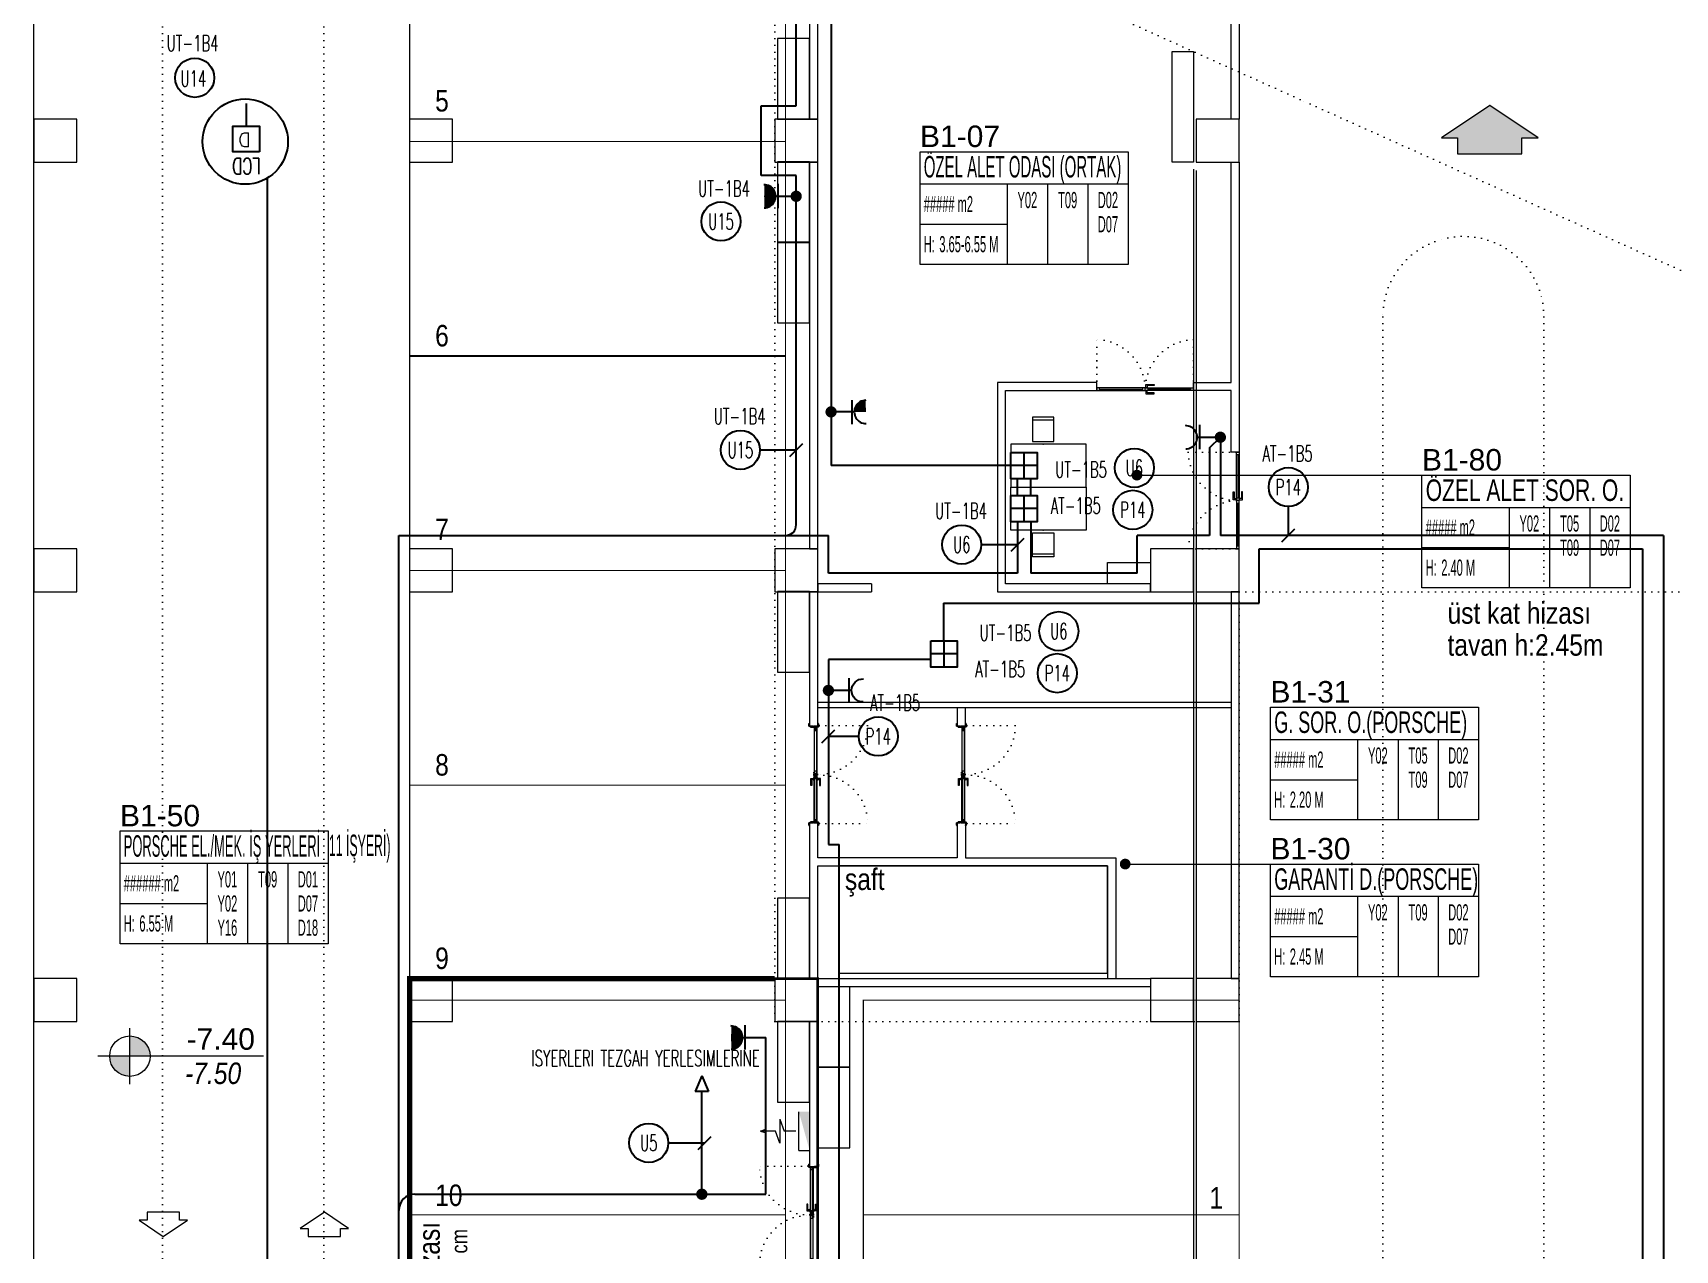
# Model space of a CAD drawing. Header units: metres. Extents: x -13194 to 152406, y -14653 to 29421.
# Drawn here: x 61358 to 64417, y 3574 to 5841 of the extents above; entities that cross this region are included whole.
import ezdxf
from ezdxf.enums import TextEntityAlignment as Align
from ezdxf.xclip import XClip

# ---------------------------------------------------------------- set-up
doc = ezdxf.new("R2010")
doc.units = ezdxf.units.M
doc.header["$LTSCALE"] = 100
doc.header["$MEASUREMENT"] = 0
doc.header["$XCLIPFRAME"] = 0
for name, pattern in [('DOT2', [0.125, 0, -0.125]), ('DOT5', [0.75, 0, -0.75]), ('HIDDEN', [0.375, 0.25, -0.125])]:
    doc.linetypes.add(name, pattern=pattern)
doc.layers.get('0').update_dxf_attribs({"color": 9, "lineweight": 9})
for name, color, linetype, lineweight in [('00', 9, 'Continuous', 9), ('01', 9, 'Continuous', 9), ('05', 9, 'Continuous', 9), ('05S', 9, 'Continuous', 9), ('06B', 9, 'Continuous', 9), ('06C', 9, 'Continuous', 9), ('06D', 9, 'Continuous', 9), ('09', 9, 'Continuous', 9), ('10', 9, 'Continuous', 9), ('15', 9, 'Continuous', 9), ('20', 9, 'DOT2', 9), ('21', 9, 'Continuous', 9), ('21_mahal200', 9, 'Continuous', 9), ('32-ekipman', 9, 'Continuous', 9), ('E-DATA LCD EKRAN', 7, 'Continuous', 30), ('E-DATA PRİZİ (RJ45)', 7, 'Continuous', 30), ('E-DUVARA MONTE PRİZ KUTUSU', 7, 'Continuous', 30), ('E-ETANŞ PRİZ', 7, 'Continuous', 30), ('E-KABLO', 7, 'Continuous', 30), ('E-LINYE', 7, 'Continuous', 30), ('E-PRİZ', 7, 'Continuous', 30), ('E-UPS PRİZ', 7, 'Continuous', 30), ('E-YAZI', 7, 'Continuous', 30)]:
    doc.layers.add(name, color=color, linetype=linetype, lineweight=lineweight)
doc.styles.add('Arial', font='arial.ttf', dxfattribs={"height": 2.5})
doc.styles.add('E-YAZI', font='txttw.shx')
doc.styles.add('MuuM_TEXT-ITALIC', font='ARIALNI.TTF')
doc.styles.add('MuuM_TEXT-STANDART', font='ARIALN.TTF')
doc.dimstyles.new('MuuM_DIM200', dxfattribs={"dimscale": 20, "dimtxt": 2, "dimasz": 1, "dimexe": 1, "dimexo": 1, "dimgap": 1, "dimtad": 1, "dimdec": 1, "dimrnd": 0.5, "dimdsep": 46, "dimtxsty": 'MuuM_TEXT-STANDART', "dimblk": 'ARCHTICK', "dimcen": 0, "dimdle": 0.15, "dimclrd": 256, "dimclre": 256, "dimclrt": 256, "dimadec": 0, "dimazin": 0, "dimtfac": 5, "dimtdec": 1, "dimtix": 1, "dimtmove": 2, "dimatfit": 3, "dimldrblk": 'DOT', "dimfxl": 3, "dimfxlon": 1, "dimtolj": 1, "dimlwd": -1, "dimlwe": -1, "dimarcsym": 0})

# ---------------------------------------------------------------- blocks, each defined once
blk = doc.blocks.new('10_DUVARA MONTE PRİZ KUTUSU')
at = {"layer": 'E-DUVARA MONTE PRİZ KUTUSU', "color": 4}
for p, q in [((24.5, 0), (-24.5, 0)), ((0, 24.5), (0, -24.5))]:
    blk.add_line(p, q, dxfattribs=at)
blk.add_lwpolyline([(-24.5, -24.5), (24.5, -24.5), (24.5, 24.5), (-24.5, 24.5)], close=True, dxfattribs=at)
blk = doc.blocks.new('100_PRİZ')
at = {"layer": 'E-PRİZ', "color": 4}
for p, q in [((-1.22, 2.14), (1.28, 2.14)), ((0, 2.4), (0, 0))]:
    blk.add_line(p, q, dxfattribs=at)
blk.add_arc((0, 3.6), 1.2, 180.7551, 0.7551, dxfattribs=at)
blk = doc.blocks.new('100_ETANŞ PRİZ')
at = {"layer": 'E-ETANŞ PRİZ', "color": 4}
for p, q in [((-1.22, 2.14), (1.28, 2.14)), ((0, 2.4), (0, 0))]:
    blk.add_line(p, q, dxfattribs=at)
at = {"layer": 'E-ETANŞ PRİZ', "color": 4, "const_width": 1.2}
blk.add_lwpolyline([(0.01, 3, -0.414214), (-0.6, 3.59)], format="xyb", dxfattribs=at)
at = {"layer": 'E-ETANŞ PRİZ', "color": 4}
blk.add_arc((0, 3.6), 1.2, 180.7551, 0.7551, dxfattribs=at)
blk = doc.blocks.new('100_UPS PRİZ')
at = {"layer": 'E-UPS PRİZ', "color": 4}
for p, q in [((-1.22, 2.14), (1.28, 2.14)), ((0, 2.4), (0, 0))]:
    blk.add_line(p, q, dxfattribs=at)
at = {"layer": 'E-UPS PRİZ', "color": 4, "const_width": 1.2}
blk.add_lwpolyline([(-0.6, 3.58, 0.97398), (0.6, 3.58, 0.97398)], format="xyb", dxfattribs=at)
at = {"layer": 'E-UPS PRİZ', "color": 4}
blk.add_arc((0, 3.6), 1.2, 180.7551, 0.7551, dxfattribs=at)
blk = doc.blocks.new('E-DATA LCD EKRAN')
at = {"layer": 'E-DATA PRİZİ (RJ45)', "color": 1}
blk.add_line((0, 0), (0, 42), dxfattribs=at)
blk.add_lwpolyline([(-24.6, 89.6), (24.6, 89.6), (24.6, 42), (-24.6, 42)], close=True, dxfattribs=at)
blk.add_circle((1.6, 70.7), 79.4, dxfattribs=at)
at = {"layer": 'E-DATA PRİZİ (RJ45)', "color": 1, "style": 'E-YAZI'}
blk.add_text('D', height=25.6, dxfattribs=at).set_placement((-8.8, 54.6))
at = {"layer": 'E-YAZI', "color": 1, "style": 'E-YAZI', "width": 0.7}
blk.add_text('LCD', height=30, dxfattribs=at).set_placement((-27, 101.6))
blk = doc.blocks.new('p-kolon_80x80')
blk.add_lwpolyline([(-40, -40), (40, -40), (40, 40), (-40, 40)], close=True)
blk = doc.blocks.new('1.bod.mimari.elk')
at = {"layer": '01'}
blk.add_lwpolyline([(7520, -3030), (7480, -3030), (7480, -2824), (7520, -2824)], close=True, dxfattribs=at)
for p in [(5400, -2990), (6100, -2990), (6780, -2990), (7565, -2990), (5400, -3790), (6100, -3790), (6780, -3790), (7480, -3790), (7565, -3790), (5400, -4590), (6100, -4590), (6780, -4590), (7480, -4590), (7565, -4590)]:
    blk.add_blockref('p-kolon_80x80', p, dxfattribs=at)
blk = doc.blocks.new('p-işyeri')
at = {"color": 0, "const_width": 2}
blk.add_lwpolyline([(200, 0), (200, 700), (-200, 700), (-200, 0)], close=True, dxfattribs=at)
blk = doc.blocks.new('p-dilatasyon yeri')
at = {"layer": '06D'}
for points in [[(5360, 80), (5360, 6452.7)], [(7520, 5586.8), (7520, 80)], [(7525, 5584.6), (7525, 80)]]:
    blk.add_lwpolyline(points, dxfattribs=at)
blk = doc.blocks.new('prf-scr2')
at = {"linetype": 'DOT2', "ltscale": 10}
blk.add_line((0, 0.2), (0, -1.1), dxfattribs=at)
for p, q in [((-0.1, -0.2), (0.1, -0.3)), ((0.1, -0.2), (-0.1, -0.2)), ((0.1, -0.3), (-0.1, -0.3)), ((-0.1, -0.3), (0.1, -0.4)), ((0.1, -0.4), (-0.1, -0.4)), ((0.1, -0.5), (-0.1, -0.4)), ((-0.1, -0.4), (0.1, -0.4)), ((0.1, -0.6), (-0.1, -0.5)), ((-0.1, -0.5), (0.1, -0.5)), ((-0.1, -0.6), (0.1, -0.7)), ((0.1, -0.6), (-0.1, -0.6)), ((-0.1, -0.6), (0.1, -0.6)), ((-0.1, -0.7), (0.1, -0.8)), ((0.1, -0.7), (-0.1, -0.7)), ((-0.1, -0.8), (0.1, -0.8)), ((0.1, -0.8), (-0.1, -0.8)), ((0.1, -0.2), (0, -0.1)), ((0, -0.2), (0.1, -0.2))]:
    blk.add_line(p, q)
blk.add_lwpolyline([(0.2, 0), (-0.2, 0), (-0.2, 0), (-0.1, -0.1), (0.1, -0.1), (0.2, 0), (0.2, 0)], close=True)
for points in [[(0.2, 0), (-0.2, 0)], [(-0.1, -0.1), (-0.1, -0.2), (-0.1, -0.2), (-0.1, -0.2), (-0.1, -0.2), (-0.1, -0.3), (-0.1, -0.3), (-0.1, -0.3), (-0.1, -0.3), (-0.1, -0.4), (-0.1, -0.4), (-0.1, -0.4), (-0.1, -0.4), (-0.1, -0.4), (-0.1, -0.5), (-0.1, -0.5), (-0.1, -0.5), (-0.1, -0.5), (-0.1, -0.5), (-0.1, -0.5), (-0.1, -0.6), (-0.1, -0.6), (-0.1, -0.6), (-0.1, -0.6), (-0.1, -0.6), (-0.1, -0.7), (-0.1, -0.7), (-0.1, -0.7), (-0.1, -0.7), (-0.1, -0.7), (-0.1, -0.8), (-0.1, -0.8), (-0.1, -0.8), (-0.1, -0.8), (0, -0.9), (0, -0.9), (0, -0.9), (0.1, -0.8), (0.1, -0.8), (0.1, -0.7), (0.1, -0.7), (0.1, -0.7), (0.1, -0.7), (0.1, -0.7), (0.1, -0.7), (0.1, -0.6), (0.1, -0.6), (0.1, -0.6), (0.1, -0.6), (0.1, -0.6), (0.1, -0.5), (0.1, -0.5), (0.1, -0.5), (0.1, -0.5), (0.1, -0.4), (0.1, -0.4), (0.1, -0.4), (0.1, -0.4), (0.1, -0.4), (0.1, -0.3), (0.1, -0.3), (0.1, -0.3), (0.1, -0.3), (0.1, -0.3), (0.1, -0.3), (0.1, -0.2), (0.1, -0.2), (0.1, -0.2), (0.1, -0.2), (0.1, -0.2), (0.1, -0.1)]]:
    blk.add_lwpolyline(points)
blk = doc.blocks.new('gr-p-barel kilitli kapı kolu')
at = {"layer": '05S'}
h = blk.add_hatch(color=256, dxfattribs=at)
h.paths.add_polyline_path([(1.3, 0.8), (-1.3, 0.8), (-1.3, 0.7), (1.3, 0.7)])
h.paths.add_polyline_path([(2.75, 0.7), (-2.75, 0.7), (-2.75, 0), (2.75, 0)])
h.paths.add_polyline_path([(-11.7, 4.9), (-11.7, 6.7), (0.9, 6.7), (0.9, 0.8), (-0.9, 0.8), (-0.9, 4.9)])
at = {"flags": 128}
for points in [[(-0.9, 0.8), (-0.9, 4.9), (-11.7, 4.9), (-11.7, 6.7), (0.9, 6.7), (0.9, 0.8)], [(-0.8, 5), (0.8, 6.6)]]:
    blk.add_lwpolyline(points, dxfattribs=at)
blk.add_lwpolyline([(-2.75, 0), (-2.75, 0.7), (2.75, 0.7), (2.75, 0)])
blk.add_lwpolyline([(-1.3, 0.7), (1.3, 0.7), (1.3, 0.8), (-1.3, 0.8)], close=True)
blk = doc.blocks.new('p-de-02')
at = {"layer": '06C'}
blk.add_lwpolyline([(106.3, -16.6, 1), (106.3, -15.8), (104.3, -15.8), (104.3, -16.6), (106.4, -16.6)], format="xyb", dxfattribs=at)
blk.add_arc((106.3, -16.2), 0.5, 233.1301, 126.8699, dxfattribs=at)
at = {"layer": '09'}
for p, q in [((108.1, -16.7), (108.1, -16.6)), ((108.2, -16.7), (108.2, -16.6)), ((108.3, -16.6), (108.3, -16.7)), ((108.4, -16.7), (108.4, -16.6)), ((108.5, -16.6), (108.5, -16.7)), ((108.6, -16.7), (108.6, -16.6)), ((108.7, -16.6), (108.7, -16.7)), ((108.8, -16.6), (108.8, -16.7)), ((109.3, -21.9), (109.3, -21.7)), ((109.4, -21.7), (109.4, -21.9)), ((109.5, -21.9), (109.5, -21.7)), ((109.6, -21.7), (109.6, -21.9)), ((109.7, -21.9), (109.7, -21.7)), ((109.8, -21.7), (109.8, -21.9)), ((109.9, -21.9), (109.9, -21.7)), ((110, -21.9), (110, -21.7))]:
    blk.add_line(p, q, dxfattribs=at)
at = {"layer": '10'}
for points in [[(14.2, -6.8, -0.414214), (14.3, -6.7), (18.7, -6.7, -0.414214), (18.8, -6.8), (18.8, -14.1), (19, -14.1), (19, -6.8, 0.414214), (18.7, -6.5), (14.3, -6.5, 0.414214), (14, -6.8), (14, -7.7, 0.414214), (14.3, -8), (15.4, -8), (15.4, -7.8), (14.3, -7.8, -0.414214), (14.2, -7.7)], [(19, -9.7, -0.414214), (19.3, -9.4), (20.3, -9.4, -0.414214), (20.6, -9.7), (20.6, -16.1, -0.414214), (20.3, -16.4, -0.414214), (20, -16.1), (20, -15.2), (19, -15.2), (19, -24.2, -0.414214), (18.7, -24.5), (14.3, -24.5, -0.414214), (14, -24.2), (14, -23.3, -0.414214), (14.3, -23), (15.4, -23), (15.4, -23.2), (14.3, -23.2, 0.414214), (14.2, -23.3), (14.2, -24.2, 0.414214), (14.3, -24.3), (18.7, -24.3, 0.414214), (18.8, -24.2), (18.8, -15), (20.2, -15), (20.2, -16.1, 0.414214), (20.3, -16.2, 0.414214), (20.4, -16.1), (20.4, -9.7, 0.414214), (20.3, -9.6), (19.3, -9.6, 0.414214), (19.2, -9.7), (19.2, -10.6), (19, -10.6)], [(18.4, -25), (19.8, -24.4), (19.8, -21.5), (20, -21.5), (20, -24.5), (18.5, -25.2, -14.796002)], [(198.6, -9.7, 0.414214), (198.3, -9.4), (197.3, -9.4, 0.414214), (197, -9.7), (197, -16.1, 0.414214), (197.3, -16.4, 0.414214), (197.6, -16.1), (197.6, -15.2), (198.6, -15.2), (198.6, -24.2, 0.414214), (198.9, -24.5), (203.3, -24.5, 0.414214), (203.6, -24.2), (203.6, -23.3, 0.414214), (203.3, -23), (202.2, -23), (202.2, -23.2), (203.3, -23.2, -0.414214), (203.4, -23.3), (203.4, -24.2, -0.414214), (203.3, -24.3), (198.9, -24.3, -0.414214), (198.8, -24.2), (198.8, -15), (197.4, -15), (197.4, -16.1, -0.414214), (197.3, -16.2, -0.414214), (197.2, -16.1), (197.2, -9.7, -0.414214), (197.3, -9.6), (198.3, -9.6, -0.414214), (198.4, -9.7), (198.4, -10.6), (198.6, -10.6)], [(199.2, -25), (197.8, -24.4), (197.8, -21.5), (197.6, -21.5), (197.6, -24.5), (199.1, -25.2, 14.796002)], [(203.4, -6.8, 0.414214), (203.3, -6.7), (198.9, -6.7, 0.414214), (198.8, -6.8), (198.8, -14.1), (198.6, -14.1), (198.6, -6.8, -0.414214), (198.9, -6.5), (203.3, -6.5, -0.414214), (203.6, -6.8), (203.6, -7.7, -0.414214), (203.3, -8), (202.2, -8), (202.2, -7.8), (203.3, -7.8, 0.414214), (203.4, -7.7)]]:
    blk.add_lwpolyline(points, format="xyb", close=True, dxfattribs=at)
for points in [[(108.2, -20.1), (108.2, -18.1), (108.5, -18.1), (108.5, -17), (20.3, -17), (20.3, -18.1), (20.6, -18.1), (20.6, -20.1), (20.3, -20.1), (20.3, -18.3), (20, -18.3), (20, -16.7), (108.8, -16.7), (108.8, -18.3), (108.5, -18.3), (108.5, -20.1)], [(108.2, -18.1), (108.2, -20.1), (108.8, -20.1), (108.8, -21.7), (20, -21.7), (20, -20.1), (20.6, -20.1), (20.6, -18.1), (20.9, -18.1), (20.9, -20.3), (20.3, -20.3), (20.3, -21.4), (108.5, -21.4), (108.5, -20.3), (107.9, -20.3), (107.9, -18.1), (108.2, -18.1)], [(109.9, -20.1), (109.9, -18.1), (109.6, -18.1), (109.6, -17), (197.3, -17), (197.3, -18.1), (197, -18.1), (197, -20.1), (197.3, -20.1), (197.3, -18.3), (197.6, -18.3), (197.6, -16.7), (109.3, -16.7), (109.3, -18.3), (109.6, -18.3), (109.6, -20.1)], [(109.9, -18.1), (109.9, -20.1), (109.3, -20.1), (109.3, -21.7), (197.6, -21.7), (197.6, -20.1), (197, -20.1), (197, -18.1), (196.7, -18.1), (196.7, -20.3), (197.3, -20.3), (197.3, -21.4), (109.6, -21.4), (109.6, -20.3), (110.2, -20.3), (110.2, -18.1), (109.9, -18.1)]]:
    blk.add_lwpolyline(points, dxfattribs=at)
for points in [[(20.9, -17.2), (26.9, -17.2), (26.9, -21.2), (20.9, -21.2)], [(21.2, -17.5), (26.6, -17.5), (26.6, -20.9), (21.2, -20.9)], [(107.9, -17.2), (101.9, -17.2), (101.9, -21.2), (107.9, -21.2)], [(107.6, -17.5), (102.2, -17.5), (102.2, -20.9), (107.6, -20.9)], [(108.1, -22.4), (110, -22.4), (110, -21.9), (108.1, -21.9), (107.5, -21.9), (107.5, -22.4)], [(110, -16.1), (108.1, -16.1), (108.1, -16.6), (110.6, -16.6), (110.6, -16.6), (110.6, -16.1)], [(110.2, -17.2), (116.2, -17.2), (116.2, -21.2), (110.2, -21.2)], [(110.5, -17.5), (115.9, -17.5), (115.9, -20.9), (110.5, -20.9)], [(196.7, -17.2), (192.7, -17.2), (192.7, -21.2), (196.7, -21.2)], [(196.4, -17.5), (193, -17.5), (193, -20.9), (196.4, -20.9)]]:
    blk.add_lwpolyline(points, close=True, dxfattribs=at)
for centre in [(17.8, -25.5), (199.8, -25.5)]:
    blk.add_circle(centre, 0.55, dxfattribs=at)
at = {"layer": '20'}
for p, q in [((17.8, -25.5), (17.8, -116)), ((199.8, -25.5), (199.8, -116))]:
    blk.add_line(p, q, dxfattribs=at)
at = {"layer": '20', "linetype": 'HIDDEN'}
for points in [[(18.6, -24.3), (18.6, -23), (17.1, -23), (17.1, -24.3)], [(18.4, -25), (18.4, -23.2), (17.3, -23.2), (17.3, -25)], [(199, -24.3), (199, -23), (200.5, -23), (200.5, -24.3)], [(199.2, -25), (199.2, -23.2), (200.3, -23.2), (200.3, -25)]]:
    blk.add_lwpolyline(points, dxfattribs=at)
at = {"layer": '20'}
for centre, start, end in [((17.8, -25.5), 270, 2.4057), ((199.8, -25.5), 177.5943, 270)]:
    blk.add_arc(centre, 90.5, start, end, dxfattribs=at)
at = {"layer": '06B', "xscale": -1}
blk.add_blockref('gr-p-barel kilitli kapı kolu', (117.3, -16.7), dxfattribs=at)
at = {"layer": '06B', "rotation": 180}
blk.add_blockref('gr-p-barel kilitli kapı kolu', (117.3, -21.7), dxfattribs=at)
at = {"layer": '10', "xscale": -1, "rotation": 90}
for p in [(20.3, -19.2), (109.6, -19.2)]:
    blk.add_blockref('prf-scr2', p, dxfattribs=at)
at = {"layer": '10', "rotation": 270}
for p in [(108.5, -19.2), (197.3, -19.2)]:
    blk.add_blockref('prf-scr2', p, dxfattribs=at)
blk = doc.blocks.new('0_elevationtarget-p-bk')
h = blk.add_hatch(color=250)
h.paths.add_polyline_path([(1.88, 0, 0.414214), (0, 1.88), (0, 0)])
h.paths.add_polyline_path([(0, 0), (-1.88, 0, 0.414214), (0, -1.88)])
blk.add_line((0, -2.62), (0, 2.62))
blk.add_lwpolyline([(12.45, 0), (-3, 0)])
blk.add_circle((0, 0), 1.88)
at = {"style": 'Arial'}
blk.add_attdef('BITMISKOT', text='', height=2, dxfattribs=at).set_placement((4.5, 0), align=Align.BOTTOM_LEFT)
at = {"style": 'MuuM_TEXT-ITALIC'}
blk.add_attdef('FINISHINGFLOORLEVEL', text='', height=2, dxfattribs=at).set_placement((4.5, -0.59), align=Align.TOP_LEFT)
blk = doc.blocks.new('YD-72-20')
at = {"linetype": 'Continuous'}
for p, q in [((0, 0.714), (-0.028, 0.634)), ((0, 0.714), (0.028, 0.634)), ((0, 0.434), (0, 0.714)), ((-0.225, 0.355), (0.225, 0.355)), ((-0.225, 0.355), (0, 0.276)), ((0.225, 0.355), (0, 0.434)), ((0.36, 0), (-0.36, 0)), ((0, 0.058), (0, 0.276)), ((0.36, 0), (0.36, -0.2))]:
    blk.add_line(p, q, dxfattribs=at)
blk.add_solid([(0.36, -0.2), (-0.36, 0), (-0.36, -0.2)])
blk = doc.blocks.new('b1 yan.dol')
at = {"xscale": -100, "yscale": 100, "zscale": 100, "rotation": 90}
blk.add_blockref('YD-72-20', (62785, -15715.4), dxfattribs=at)
blk = doc.blocks.new('0-OK 2')
at = {"true_color": 0x4f4f4f}
blk.add_hatch(color=251, dxfattribs=at).paths.add_polyline_path([(0, 0), (120, 180), (120, 120), (180, 120), (180, -120), (120, -120), (120, -180)])
at = {"linetype": 'ByBlock', "lineweight": -2}
blk.add_lwpolyline([(180, -120), (180, 120), (120, 120), (120, 180), (0, 0), (120, -180), (120, -120)], close=True, dxfattribs=at)
blk.add_point((0, 0))
blk = doc.blocks.new('0_arrow1')
at = {"linetype": 'ByBlock', "lineweight": -2}
blk.add_lwpolyline([(15, -22.5), (-15, -22.5), (-15, -15), (-22.5, -15), (0, 0), (22.5, -15), (15, -15)], close=True, dxfattribs=at)
blk.add_point((0, 0))
blk = doc.blocks.new('p-al-01_a')
at = {"layer": '06B'}
for points in [[(-5, -88.6), (-11.2, -88.6), (-11.2, -73.6), (-9.4, -73.6), (-9.4, -86.4), (-9.4, -86.4), (-5, -86.4), (-5, -88.6)], [(0, -88.6), (6.2, -88.6), (6.2, -73.6), (4.4, -73.6), (4.4, -86.4), (4.4, -86.4), (0, -86.4), (0, -88.6)]]:
    blk.add_lwpolyline(points, dxfattribs=at)
at = {"layer": '06D'}
for p, q in [((-5, -86.9), (-5, -5)), ((0, -5), (0, -86.9)), ((-5, -93.1), (-5, -175)), ((0, -175), (0, -93.1))]:
    blk.add_line(p, q, dxfattribs=at)
at = {"layer": '10'}
for points in [[(-5, 0), (0, 0), (0, -5), (-5, -5)], [(-5, -85), (0, -85), (0, -90), (-5, -90)], [(-5, -95), (0, -95), (0, -90), (-5, -90)], [(-5, -180), (0, -180), (0, -175), (-5, -175)]]:
    blk.add_lwpolyline(points, close=True, dxfattribs=at)
at = {"layer": '15'}
for points in [[(-2.5, -5), (-2.5, -85)], [(-2.5, -175), (-2.5, -95)]]:
    blk.add_lwpolyline(points, dxfattribs=at)
at = {"layer": '20'}
for points in [[(-5.3, 0), (-94.9, 0)], [(-5.3, -180), (-94.9, -180)], [(-5, -180), (-94.9, -180)]]:
    blk.add_lwpolyline(points, dxfattribs=at)
for centre, start, end in [((-1.5, 3.4), 182.0745, 267.6937), ((-1.5, -183.4), 92.3063, 177.9255)]:
    blk.add_arc(centre, 93.5, start, end, dxfattribs=at)
blk = doc.blocks.new('p-birim')
blk.add_lwpolyline([(0, 0), (1, 0), (1, 1), (0, 1)], close=True)
blk = doc.blocks.new('p-sandalye')
blk.add_line((-45, 20), (-45, -20))
blk.add_lwpolyline([(-5, 20), (-50, 20), (-50, -20), (-5, -20)], close=True)
blk.add_point((0, 0.1))
blk = doc.blocks.new('p-masa_servis')
at = {"linetype": 'DOT5'}
blk.add_lwpolyline([(0, 0), (0, 0)], dxfattribs=at)
blk.add_lwpolyline([(0, 0), (0, -80), (140, -80), (140, 0)], close=True)
for p, rotation in [((60, 0), 270), ((50, -110.1), 2.073722e-10)]:
    blk.add_blockref('p-sandalye', p, dxfattribs=dict(rotation=rotation))
blk = doc.blocks.new('gr-p-birim')
blk.add_lwpolyline([(-0.5, -0.5), (0.5, -0.5), (0.5, 0.5), (-0.5, 0.5)], close=True)
blk = doc.blocks.new('0_roomno2')
blk.add_lwpolyline([(19.38, -10.5), (0, -10.5), (0, 0), (19.38, 0)], close=True)
for points in [[(0, -3), (19.38, -3)], [(8.12, -3), (8.12, -10.5)], [(11.88, -3), (11.88, -10.5)], [(15.62, -3), (15.62, -10.5)], [(0, -6.75), (8.12, -6.75)]]:
    blk.add_lwpolyline(points)
at = {"style": 'MuuM_TEXT-STANDART', "width": 0.6}
blk.add_text('H:', height=1.5, dxfattribs=at).set_placement((0.35, -8.61), align=Align.MIDDLE_LEFT)
at = {"style": 'Arial'}
blk.add_attdef('ODANO', (0, 1.17), '', height=2, dxfattribs=at)
blk.add_attdef('MEKANADI', text='', height=2, dxfattribs=at).set_placement((0.35, -3), align=Align.BOTTOM_LEFT)
at = {"style": 'MuuM_TEXT-STANDART', "width": 0.6}
for tag, p in [('M2', (0.35, -4.88)), ('TEMIZTAVANYUKSEKLIGI', (1.8, -8.61))]:
    blk.add_attdef(tag, text='', height=1.5, dxfattribs=at).set_placement(p, align=Align.MIDDLE_LEFT)
for tag, p in [('YER01', (10, -4.5)), ('TAVAN01', (13.75, -4.5)), ('DUVAR01', (17.5, -4.5)), ('YER02', (10, -6.75)), ('TAVAN02', (13.75, -6.75)), ('DUVAR02', (17.5, -6.75)), ('YER03', (10, -9)), ('TAVAN03', (13.75, -9)), ('DUVAR03', (17.5, -9))]:
    blk.add_attdef(tag, text='', height=1.5, dxfattribs=at).set_placement(p, align=Align.MIDDLE_CENTER)
blk = doc.blocks.new('_ArchTick')
at = {"color": 0, "linetype": 'ByBlock', "const_width": 0.15}
blk.add_lwpolyline([(-0.5, -0.5), (0.5, 0.5)], dxfattribs=at)
blk = doc.blocks.new('_Dot')
at = {"color": 0, "linetype": 'ByBlock', "lineweight": -2}
blk.add_line((-0.5, 0), (-1, 0), dxfattribs=at)
at = {"color": 0, "linetype": 'ByBlock', "const_width": 0.5}
blk.add_lwpolyline([(-0.25, 0, 1), (0.25, 0, 1)], format="xyb", close=True, dxfattribs=at)
blk = doc.blocks.new('1.bod.mimari1.elk')
at = {"layer": '00'}
for p, q in [((7340, -3440), (7155, -3440)), ((7155, -3440), (7155, -3830)), ((7170, -3815), (7170, -3455)), ((7170, -3455), (7340, -3455)), ((7340, -3455), (7340, -3440)), ((6920, -3815), (6820, -3815)), ((6820, -3815), (6820, -3830)), ((7440, -3815), (7170, -3815)), ((7440, -3830), (7440, -3815)), ((6820, -3830), (6920, -3830)), ((7155, -3830), (7440, -3830)), ((7080, -4045), (7080, -4080)), ((7095, -4080), (7095, -4045)), ((7080, -4080), (7095, -4080))]:
    blk.add_line(p, q, dxfattribs=at)
for points in [[(6805, -2950), (6820, -2950), (6820, -2590), (6805, -2590)], [(6805, -3750), (6820, -3750), (6820, -3030), (6805, -3030)], [(6820, -4080), (6820, -3830), (6805, -3830), (6805, -4080)], [(7590, -4550), (7605, -4550), (7605, -3830), (7590, -3830)]]:
    blk.add_lwpolyline(points, close=True, dxfattribs=at)
for points in [[(7605, -2577.12), (7605, -2950), (7590, -2950), (7590, -2570.39)], [(7590, -3455), (7520, -3455), (7520, -3440), (7590, -3440), (7590, -3030), (7605, -3030), (7605, -3570), (7590, -3570), (7590, -3455)], [(7520, -3628.44), (7520, -3628.44)], [(7520, -3628.44), (7520, -3628.44)], [(6920, -3815), (6920, -3830)], [(6820, -4035), (7590, -4035)], [(6820, -4045), (7590, -4045)], [(7080, -4260), (7080, -4325), (6820, -4325), (6820, -4260), (6805, -4260), (6805, -4550), (6820, -4550), (6820, -4340), (7360, -4340), (7360, -4550)], [(7095, -4260), (7095, -4325), (7375, -4325), (7375, -4550)], [(6820, -4550), (7440, -4550)], [(7440, -4565), (6820, -4565)], [(6820, -4630), (6820, -4630), (6805, -4630), (6805, -4900), (6820, -4900), (6820, -4630)]]:
    blk.add_lwpolyline(points, dxfattribs=at)
at = {"layer": '06D', "linetype": 'DOT2'}
for points in [[(5600, -2652.1), (5600, -7740, 0.4142136), (6200, -8340)], [(5900, -2652.1), (5900, -7740, 0.4142136), (6200, -8040)], [(7872.5, -3317.79, -1), (8172.5, -3317.79, 0)], [(7872.5, -3317.79), (7872.5, -7740, 0.4142136), (8472.5, -8340), (11395.6, -8340)], [(8172.5, -3317.79), (8172.5, -7740, 0.4142136), (8472.5, -8040), (11395.6, -8040)]]:
    blk.add_lwpolyline(points, format="xyb", dxfattribs=at)
at = {"layer": '06D'}
blk.add_lwpolyline([(6860, -4540), (7360, -4540), (7360, -4340), (6860, -4340)], close=True, dxfattribs=at)
at = {"layer": '20'}
for points in [[(11313.16, -4700), (10818.48, -4391.06), (8921.11, -3452.7), (7718.56, -2913.06), (6516.01, -2373.42), (4675.61, -1723.48), (3791.04, -1488.82)], [(6740, -2510), (6740, -4630), (7605, -4630), (7605, -3830), (9220, -3830), (9220, -3622.83)]]:
    blk.add_lwpolyline(points, dxfattribs=at)
at = {"layer": '20', "linetype": 'DOT2', "ltscale": 2, "const_width": 10}
blk.add_lwpolyline([(6060, -5350), (6060, -4550), (6740, -4550)], dxfattribs=at)
at = {"layer": '20', "ltscale": 2, "const_width": 5}
blk.add_lwpolyline([(6820, -6550), (6060, -6550), (6060, -4550), (6820, -4550)], close=True, dxfattribs=at)
for name, p in [('p-dilatasyon yeri', (0, -8630)), ('p-al-01_a', (7605, -3570))]:
    blk.add_blockref(name, p)
at = {"rotation": 270}
blk.add_blockref('p-al-01_a', (7520, -3455), dxfattribs=at)
at = {"layer": '05', "xscale": 60.00000000000003, "yscale": 150}
for p in [(6745, -2950), (6745, -3179.55), (6745, -3329.11), (6745, -3979.55), (6745, -4550), (6820, -4715), (6745, -4780), (6820, -4865)]:
    blk.add_blockref('p-birim', p, dxfattribs=at)
at = {"layer": '05'}
ref = blk.add_blockref('p-masa_servis', (7180, -3555), dxfattribs=at)
XClip(ref).set_block_clipping_path([(-55.5106706136, -84.5585723777), (163.3295749435, 61.9818189005)])
ref = blk.add_blockref('p-masa_servis', (7180, -3715), dxfattribs=dict(at, xscale=-1, rotation=180))
XClip(ref).set_block_clipping_path([(-55.5106706136, -84.5585723777), (163.3295749435, 61.9818189005)])
at = {"layer": '05', "xscale": -40, "yscale": 80, "rotation": 90}
blk.add_blockref('gr-p-birim', (7400, -3795), dxfattribs=at)
at = {"layer": '06D', "color": 89, "linetype": 'HIDDEN', "true_color": 0x2e4d23, "rotation": 90}
for p in [(6760, -2791.68), (6760, -3191.68), (6760, -3590), (6760, -3990), (6760, -4390), (6760, -4790), (7605, -4790), (6760, -5190), (7605, -5190)]:
    blk.add_blockref('p-işyeri', p, dxfattribs=at)
at = {"layer": '06D', "xscale": -2, "yscale": 2, "zscale": 2, "rotation": 180}
blk.add_blockref('0_arrow1', (5601.16, -5030), dxfattribs=at)
at = {"layer": '06D', "xscale": -2, "yscale": 2, "zscale": 2}
blk.add_blockref('0_arrow1', (5901.16, -4985), dxfattribs=at)
at = {"layer": '10', "xscale": -1}
for p, rotation in [((6797, -4061.2), 90), ((7072, -4061.2), 90), ((6828, -5098.8), 270)]:
    blk.add_blockref('p-de-02', p, dxfattribs=dict(at, rotation=rotation))
at = {"layer": '21', "xscale": 0.5, "yscale": 0.5, "zscale": 0.5, "rotation": 270}
blk.add_blockref('0-OK 2', (8071.59, -2924.5), dxfattribs=at)
at = {"layer": '21', "xscale": 20, "yscale": 20, "zscale": 20}
blk.add_blockref('0_elevationtarget-p-bk', (5539.04, -4694.4), dxfattribs=at).add_auto_attribs({'BITMISKOT': ' -7.40', 'FINISHINGFLOORLEVEL': ' -7.50'})
at = {"layer": '21_mahal200'}
ref = blk.add_blockref('0_roomno2', (7010.56, -3010.49), dxfattribs=dict(at, xscale=20, yscale=20, zscale=20))
ref.add_attrib('ODANO', 'B1-07', (7010.56, -3001.85), dxfattribs={"layer": '0', "height": 40, "style": 'Arial'})
ref.add_attrib('MEKANADI', 'ÖZEL ALET ODASI (ORTAK)', dxfattribs={"layer": '0', "height": 40, "style": 'Arial', "width": 0.5}).set_placement((7017.56, -3070.49), align=Align.BOTTOM_LEFT)
ref.add_attrib('M2', '##### m2', dxfattribs={"layer": '0', "height": 30, "style": 'MuuM_TEXT-STANDART', "width": 0.6}).set_placement((7017.56, -3107.99), align=Align.MIDDLE_LEFT)
ref.add_attrib('TEMIZTAVANYUKSEKLIGI', '3.65-6.55 M', dxfattribs={"layer": '0', "height": 30, "style": 'MuuM_TEXT-STANDART', "width": 0.6}).set_placement((7046.56, -3182.65), align=Align.MIDDLE_LEFT)
ref.add_attrib('YER01', 'Y02', dxfattribs={"layer": '0', "height": 30, "style": 'MuuM_TEXT-STANDART', "width": 0.6}).set_placement((7210.56, -3100.49), align=Align.MIDDLE_CENTER)
ref.add_attrib('TAVAN01', 'T09', dxfattribs={"layer": '0', "height": 30, "style": 'MuuM_TEXT-STANDART', "width": 0.6}).set_placement((7285.56, -3100.49), align=Align.MIDDLE_CENTER)
ref.add_attrib('DUVAR01', 'D02', dxfattribs={"layer": '0', "height": 30, "style": 'MuuM_TEXT-STANDART', "width": 0.6}).set_placement((7360.56, -3100.49), align=Align.MIDDLE_CENTER)
ref.add_attrib('DUVAR02', 'D07', dxfattribs={"layer": '0', "height": 30, "style": 'MuuM_TEXT-STANDART', "width": 0.6}).set_placement((7360.56, -3145.49), align=Align.MIDDLE_CENTER)
ref = blk.add_blockref('0_roomno2', (7945.44, -3612.65), dxfattribs=dict(at, xscale=20, yscale=20, zscale=20))
ref.add_attrib('ODANO', 'B1-80', (7945.44, -3604.01), dxfattribs={"layer": '0', "height": 40, "style": 'Arial'})
ref.add_attrib('MEKANADI', 'ÖZEL ALET SOR. O.', dxfattribs={"layer": '0', "height": 40, "style": 'Arial', "width": 0.7}).set_placement((7952.44, -3672.65), align=Align.BOTTOM_LEFT)
ref.add_attrib('M2', '##### m2', dxfattribs={"layer": '0', "height": 30, "style": 'MuuM_TEXT-STANDART', "width": 0.6}).set_placement((7952.44, -3710.15), align=Align.MIDDLE_LEFT)
ref.add_attrib('TEMIZTAVANYUKSEKLIGI', '2.40 M', dxfattribs={"layer": '0', "height": 30, "style": 'MuuM_TEXT-STANDART', "width": 0.6}).set_placement((7981.44, -3784.81), align=Align.MIDDLE_LEFT)
ref.add_attrib('YER01', 'Y02', dxfattribs={"layer": '0', "height": 30, "style": 'MuuM_TEXT-STANDART', "width": 0.6}).set_placement((8145.44, -3702.65), align=Align.MIDDLE_CENTER)
ref.add_attrib('TAVAN01', 'T05', dxfattribs={"layer": '0', "height": 30, "style": 'MuuM_TEXT-STANDART', "width": 0.6}).set_placement((8220.44, -3702.65), align=Align.MIDDLE_CENTER)
ref.add_attrib('DUVAR01', 'D02', dxfattribs={"layer": '0', "height": 30, "style": 'MuuM_TEXT-STANDART', "width": 0.6}).set_placement((8295.44, -3702.65), align=Align.MIDDLE_CENTER)
ref.add_attrib('TAVAN02', 'T09', dxfattribs={"layer": '0', "height": 30, "style": 'MuuM_TEXT-STANDART', "width": 0.6}).set_placement((8220.44, -3747.65), align=Align.MIDDLE_CENTER)
ref.add_attrib('DUVAR02', 'D07', dxfattribs={"layer": '0', "height": 30, "style": 'MuuM_TEXT-STANDART', "width": 0.6}).set_placement((8295.44, -3747.65), align=Align.MIDDLE_CENTER)
ref = blk.add_blockref('0_roomno2', (7663.28, -4044.64), dxfattribs=dict(at, xscale=20, yscale=20, zscale=20))
ref.add_attrib('ODANO', 'B1-31', (7663.28, -4036), dxfattribs={"layer": '0', "height": 40, "style": 'Arial'})
ref.add_attrib('MEKANADI', 'G. SOR. O.(PORSCHE)', dxfattribs={"layer": '0', "height": 40, "style": 'Arial', "width": 0.6}).set_placement((7670.28, -4104.64), align=Align.BOTTOM_LEFT)
ref.add_attrib('M2', '##### m2', dxfattribs={"layer": '0', "height": 30, "style": 'MuuM_TEXT-STANDART', "width": 0.6}).set_placement((7670.28, -4142.14), align=Align.MIDDLE_LEFT)
ref.add_attrib('TEMIZTAVANYUKSEKLIGI', '2.20 M', dxfattribs={"layer": '0', "height": 30, "style": 'MuuM_TEXT-STANDART', "width": 0.6}).set_placement((7699.28, -4216.8), align=Align.MIDDLE_LEFT)
ref.add_attrib('YER01', 'Y02', dxfattribs={"layer": '0', "height": 30, "style": 'MuuM_TEXT-STANDART', "width": 0.6}).set_placement((7863.28, -4134.64), align=Align.MIDDLE_CENTER)
ref.add_attrib('TAVAN01', 'T05', dxfattribs={"layer": '0', "height": 30, "style": 'MuuM_TEXT-STANDART', "width": 0.6}).set_placement((7938.28, -4134.64), align=Align.MIDDLE_CENTER)
ref.add_attrib('DUVAR01', 'D02', dxfattribs={"layer": '0', "height": 30, "style": 'MuuM_TEXT-STANDART', "width": 0.6}).set_placement((8013.28, -4134.64), align=Align.MIDDLE_CENTER)
ref.add_attrib('TAVAN02', 'T09', dxfattribs={"layer": '0', "height": 30, "style": 'MuuM_TEXT-STANDART', "width": 0.6}).set_placement((7938.28, -4179.64), align=Align.MIDDLE_CENTER)
ref.add_attrib('DUVAR02', 'D07', dxfattribs={"layer": '0', "height": 30, "style": 'MuuM_TEXT-STANDART', "width": 0.6}).set_placement((8013.28, -4179.64), align=Align.MIDDLE_CENTER)
ref = blk.add_blockref('0_roomno2', (5520.6, -4275.12), dxfattribs=dict(at, xscale=20, yscale=20, zscale=20))
ref.add_attrib('ODANO', 'B1-50', (5520.6, -4266.48), dxfattribs={"layer": '0', "height": 40, "style": 'Arial'})
ref.add_attrib('MEKANADI', 'PORSCHE EL./MEK. İŞ YERLERİ', dxfattribs={"layer": '0', "height": 40, "style": 'Arial', "width": 0.43}).set_placement((5527.6, -4335.12), align=Align.BOTTOM_LEFT)
ref.add_attrib('M2', '###### m2', dxfattribs={"layer": '0', "height": 30, "style": 'MuuM_TEXT-STANDART', "width": 0.6}).set_placement((5527.6, -4372.62), align=Align.MIDDLE_LEFT)
ref.add_attrib('TEMIZTAVANYUKSEKLIGI', '6.55 M', dxfattribs={"layer": '0', "height": 30, "style": 'MuuM_TEXT-STANDART', "width": 0.6}).set_placement((5556.6, -4447.28), align=Align.MIDDLE_LEFT)
ref.add_attrib('YER01', 'Y01', dxfattribs={"layer": '0', "height": 30, "style": 'MuuM_TEXT-STANDART', "width": 0.6}).set_placement((5720.6, -4365.12), align=Align.MIDDLE_CENTER)
ref.add_attrib('TAVAN01', 'T09', dxfattribs={"layer": '0', "height": 30, "style": 'MuuM_TEXT-STANDART', "width": 0.6}).set_placement((5795.6, -4365.12), align=Align.MIDDLE_CENTER)
ref.add_attrib('DUVAR01', 'D01', dxfattribs={"layer": '0', "height": 30, "style": 'MuuM_TEXT-STANDART', "width": 0.6}).set_placement((5870.6, -4365.12), align=Align.MIDDLE_CENTER)
ref.add_attrib('YER02', 'Y02', dxfattribs={"layer": '0', "height": 30, "style": 'MuuM_TEXT-STANDART', "width": 0.6}).set_placement((5720.6, -4410.12), align=Align.MIDDLE_CENTER)
ref.add_attrib('DUVAR02', 'D07', dxfattribs={"layer": '0', "height": 30, "style": 'MuuM_TEXT-STANDART', "width": 0.6}).set_placement((5870.6, -4410.12), align=Align.MIDDLE_CENTER)
ref.add_attrib('YER03', 'Y16', dxfattribs={"layer": '0', "height": 30, "style": 'MuuM_TEXT-STANDART', "width": 0.6}).set_placement((5720.6, -4455.12), align=Align.MIDDLE_CENTER)
ref.add_attrib('DUVAR03', 'D18', dxfattribs={"layer": '0', "height": 30, "style": 'MuuM_TEXT-STANDART', "width": 0.6}).set_placement((5870.6, -4455.12), align=Align.MIDDLE_CENTER)
ref = blk.add_blockref('0_roomno2', (7663.28, -4336.7), dxfattribs=dict(at, xscale=20, yscale=20, zscale=20))
ref.add_attrib('ODANO', 'B1-30', (7663.28, -4328.06), dxfattribs={"layer": '0', "height": 40, "style": 'Arial'})
ref.add_attrib('MEKANADI', 'GARANTİ D.(PORSCHE)', dxfattribs={"layer": '0', "height": 40, "style": 'Arial', "width": 0.6}).set_placement((7670.28, -4396.7), align=Align.BOTTOM_LEFT)
ref.add_attrib('M2', '##### m2', dxfattribs={"layer": '0', "height": 30, "style": 'MuuM_TEXT-STANDART', "width": 0.6}).set_placement((7670.28, -4434.2), align=Align.MIDDLE_LEFT)
ref.add_attrib('TEMIZTAVANYUKSEKLIGI', '2.45 M', dxfattribs={"layer": '0', "height": 30, "style": 'MuuM_TEXT-STANDART', "width": 0.6}).set_placement((7699.28, -4508.86), align=Align.MIDDLE_LEFT)
ref.add_attrib('YER01', 'Y02', dxfattribs={"layer": '0', "height": 30, "style": 'MuuM_TEXT-STANDART', "width": 0.6}).set_placement((7863.28, -4426.7), align=Align.MIDDLE_CENTER)
ref.add_attrib('TAVAN01', 'T09', dxfattribs={"layer": '0', "height": 30, "style": 'MuuM_TEXT-STANDART', "width": 0.6}).set_placement((7938.28, -4426.7), align=Align.MIDDLE_CENTER)
ref.add_attrib('DUVAR01', 'D02', dxfattribs={"layer": '0', "height": 30, "style": 'MuuM_TEXT-STANDART', "width": 0.6}).set_placement((8013.28, -4426.7), align=Align.MIDDLE_CENTER)
ref.add_attrib('DUVAR02', 'D07', dxfattribs={"layer": '0', "height": 30, "style": 'MuuM_TEXT-STANDART', "width": 0.6}).set_placement((8013.28, -4471.7), align=Align.MIDDLE_CENTER)
at = {"layer": '32-ekipman'}
blk.add_blockref('b1 yan.dol', (-56000, 10881.42), dxfattribs=at)
at = {"layer": '21', "style": 'MuuM_TEXT-STANDART'}
for s, p in [('5', (6107.52, -2947.67)), ('6', (6107.52, -3384.97)), ('7', (6107.52, -3745.68)), ('8', (6107.52, -4183.99)), ('9', (6107.52, -4544.13)), ('10', (6107.52, -4985.35))]:
    blk.add_text(s, height=40, dxfattribs=at).set_placement(p, align=Align.BOTTOM_LEFT)
for s, p in [('üst kat hizası', (7992.96, -3889.26)), ('tavan h:2.45m', (7992.96, -3948.8)), ('şaft ', (6870.74, -4384.98))]:
    blk.add_text(s, height=40, dxfattribs=at).set_placement(p)
blk.add_text('1', height=40, dxfattribs=at).set_placement((7575, -4990), align=Align.BOTTOM_RIGHT)
for s, height, p in [('üst kat hizası', 40, (6116.1, -5270.4)), ('htavan:290 cm', 30, (6167.41, -5241.5))]:
    blk.add_text(s, height=height, rotation=90, dxfattribs=at).set_placement(p)
at = {"layer": '21_mahal200', "style": 'MuuM_TEXT-STANDART', "width": 0.5}
blk.add_text('11 İŞYERİ)', height=40, dxfattribs=at).set_placement((5909.69, -4321.9))
at = {"layer": '21_mahal200'}
for points in [[(7414.56, -3612.65), (7945.44, -3612.65)], [(7392.74, -4336.7), (7663.28, -4336.7)]]:
    blk.add_leader(points, dimstyle='MuuM_DIM200', override={"dimasz": 1, "dimfxl": 10}, dxfattribs=at)

msp = doc.modelspace()

# ---------------------------------------------------------------- linework, layer by layer
at = {"layer": 'E-KABLO', "color": 4}
for p, q in [((62780, 5705), (62780, 6034)), ((62715, 5575), (62715, 5705)), ((62715, 5705), (62780, 5705)), ((61795.3, 2196.9), (61795.3, 5570.7)), ((62780, 5575), (62715, 5575)), ((62780, 4925), (62780, 5575)), ((63192.2, 4979.5), (63192.2, 5010.5)), ((63192.2, 4930.5), (63192.2, 4835)), ((62040, 4905), (62760, 4905)), ((62040, 2528.2), (62040, 4905)), ((62760, 4905), (62840, 4905)), ((62840, 4835), (62840, 4905)), ((63642.1, 4778.9), (63642.1, 4880.3)), ((63642.1, 4880.3), (64356.3, 4880.3)), ((64356.3, 4880.3), (64356.3, 1937.4)), ((63192.2, 4835), (62840, 4835)), ((63054.2, 4778.9), (63642.1, 4778.9)), ((63054.2, 4778.9), (63054.2, 4708.8)), ((62723.4, 3678.6), (62723.4, 3970.2)), ((62604.3, 3898.9), (62591.6, 3869.6)), ((62604.3, 3898.9), (62616.9, 3869.6)), ((62616.9, 3869.6), (62591.6, 3869.6)), ((62604.3, 3678.6), (62604.3, 3869.6)), ((62070, 3678.6), (62604.3, 3678.6)), ((62604.3, 3678.6), (62723.4, 3678.6))]:
    msp.add_line(p, q, dxfattribs=at)
at = {"layer": 'E-KABLO', "color": 6}
for p, q in [((62845, 5935.1), (62845, 5135.1)), ((62845, 5135.1), (62845, 5035)), ((63550, 5067.9), (63570, 5087.9)), ((63570, 5087.9), (63570, 4905)), ((63550, 5067.9), (63550, 4905)), ((63180, 5035), (62845, 5035)), ((63216.8, 4979.5), (63216.8, 5010.5)), ((63216.7, 4930.5), (63216.7, 4835)), ((63415, 4835), (63415, 4905)), ((63550, 4905), (63415, 4905)), ((64395, 4905), (63570, 4905)), ((64395, 4905), (64395, 2015.9)), ((63415, 4835), (63216.7, 4835)), ((62840, 4674.4), (62840, 4330)), ((63031, 4674.4), (62840, 4674.4)), ((62840, 4330), (62860, 4330)), ((62860, 4310), (62860, 4330)), ((62860, 3070), (62860, 4310))]:
    msp.add_line(p, q, dxfattribs=at)
at = {"layer": 'E-KABLO', "color": 4, "const_width": 10.5}
for points in [[(62774.7, 5536.5, 1), (62785.2, 5536.5, 1)], [(62839.7, 5135.1, 1), (62850.2, 5135.1, 1)], [(63564.7, 5087.9, 1), (63575.2, 5087.9, 1)], [(62834.7, 4616.6, 1), (62845.2, 4616.6, 1)], [(62599, 3678.6, 1), (62609.5, 3678.6, 1)]]:
    msp.add_lwpolyline(points, format="xyb", close=True, dxfattribs=at)
at = {"layer": 'E-KABLO', "color": 4}
for centre, radius, start, end in [((62760, 4925), 20, 270, 0), ((62070, 3648.6), 30, 90, 180)]:
    msp.add_arc(centre, radius, start, end, dxfattribs=at)
at = {"layer": 'E-LINYE', "color": 7, "linetype": 'Continuous'}
for p, q in [((62712.5, 5064.2), (62780, 5064.2)), ((62767.9, 5052.1), (62792.1, 5076.3)), ((63696.5, 4958.7), (63696.5, 4905)), ((63180.1, 4875.9), (63204.4, 4900.2)), ((63684.4, 4892.9), (63708.6, 4917.1)), ((63124.7, 4888), (63192.2, 4888)), ((62827.9, 4518.9), (62852.1, 4543.1)), ((62896.4, 4531), (62840, 4531)), ((62541.7, 3774.1), (62609.3, 3774.1)), ((62597.2, 3762), (62621.4, 3786.2))]:
    msp.add_line(p, q, dxfattribs=at)
for centre in [(61659.8, 5757.1), (62639.9, 5489.7), (62676.1, 5064.2), (63409.8, 5030.8), (63696.5, 4995.1), (63406.9, 4952.7), (63088.3, 4888), (63269.1, 4726.8), (63266.2, 4648.7), (62932.8, 4531), (62505.4, 3774.1)]:
    msp.add_circle(centre, 36.4, dxfattribs=at)

# ---------------------------------------------------------------- block references
at = {"layer": '06D'}
for name in ['1.bod.mimari.elk', '1.bod.mimari1.elk']:
    msp.add_blockref(name, (56000, 8630), dxfattribs=at)
at = {"layer": 'E-DATA LCD EKRAN', "color": 1, "rotation": 180}
msp.add_blockref('E-DATA LCD EKRAN', (61755.5, 5709), dxfattribs=at)
at = {"layer": 'E-DUVARA MONTE PRİZ KUTUSU', "color": 3, "xscale": -1, "rotation": 180}
for p in [(63204.5, 5035), (63204.5, 4955), (63055.5, 4684.4)]:
    msp.add_blockref('10_DUVARA MONTE PRİZ KUTUSU', p, dxfattribs=at)
at = {"layer": 'E-ETANŞ PRİZ', "xscale": 18, "yscale": 18, "zscale": 18, "rotation": 270}
msp.add_blockref('100_ETANŞ PRİZ', (62845, 5135.1), dxfattribs=at)
at = {"layer": 'E-PRİZ', "yscale": 18, "zscale": 18}
for p, xscale, rotation in [((63570, 5087.9), 18, 89.99999999999999), ((62840, 4616.6), -18, 270)]:
    msp.add_blockref('100_PRİZ', p, dxfattribs=dict(at, xscale=xscale, rotation=rotation))
at = {"layer": 'E-UPS PRİZ', "xscale": 18, "yscale": 18, "zscale": 18, "rotation": 90}
for p in [(62785, 5536.5), (62723.4, 3970.2)]:
    msp.add_blockref('100_UPS PRİZ', p, dxfattribs=at)

# ---------------------------------------------------------------- texts
at = {"layer": 'E-LINYE', "color": 3, "linetype": 'Continuous', "style": 'E-YAZI', "width": 0.6}
for s, p in [('UT-1B4', (61655.7, 5821.7)), ('U14', (61657.2, 5755.6)), ('UT-1B4', (62645.4, 5551.1)), ('U15', (62639.9, 5489.7)), ('UT-1B4', (62674.6, 5127)), ('U15', (62676.1, 5064.2)), ('AT-1B5', (63695, 5057.8)), ('UT-1B5', (63310.5, 5028)), ('U6', (63409.8, 5030.8)), ('P14', (63696.5, 4995.1)), ('UT-1B4', (63086.8, 4950.8)), ('AT-1B5', (63300.5, 4960.5)), ('P14', (63406.9, 4952.7)), ('U6', (63088.3, 4888)), ('U6', (63269.1, 4726.8)), ('UT-1B5', (63169.8, 4723.9)), ('AT-1B5', (63159.8, 4656.4)), ('P14', (63266.2, 4648.7)), ('AT-1B5', (62964, 4593.8)), ('P14', (62932.8, 4531)), ('U5', (62505.4, 3774.1))]:
    msp.add_text(s, height=30, dxfattribs=at).set_placement(p, align=Align.MIDDLE_CENTER)
at = {"layer": 'E-LINYE', "color": 30, "linetype": 'Continuous', "style": 'E-YAZI', "width": 0.6}
msp.add_text('ISYERLERI TEZGAH YERLESIMLERINE', height=30, dxfattribs=at).set_placement((62499.2, 3931.9), align=Align.MIDDLE_CENTER)

doc.saveas('drawing.dxf')
